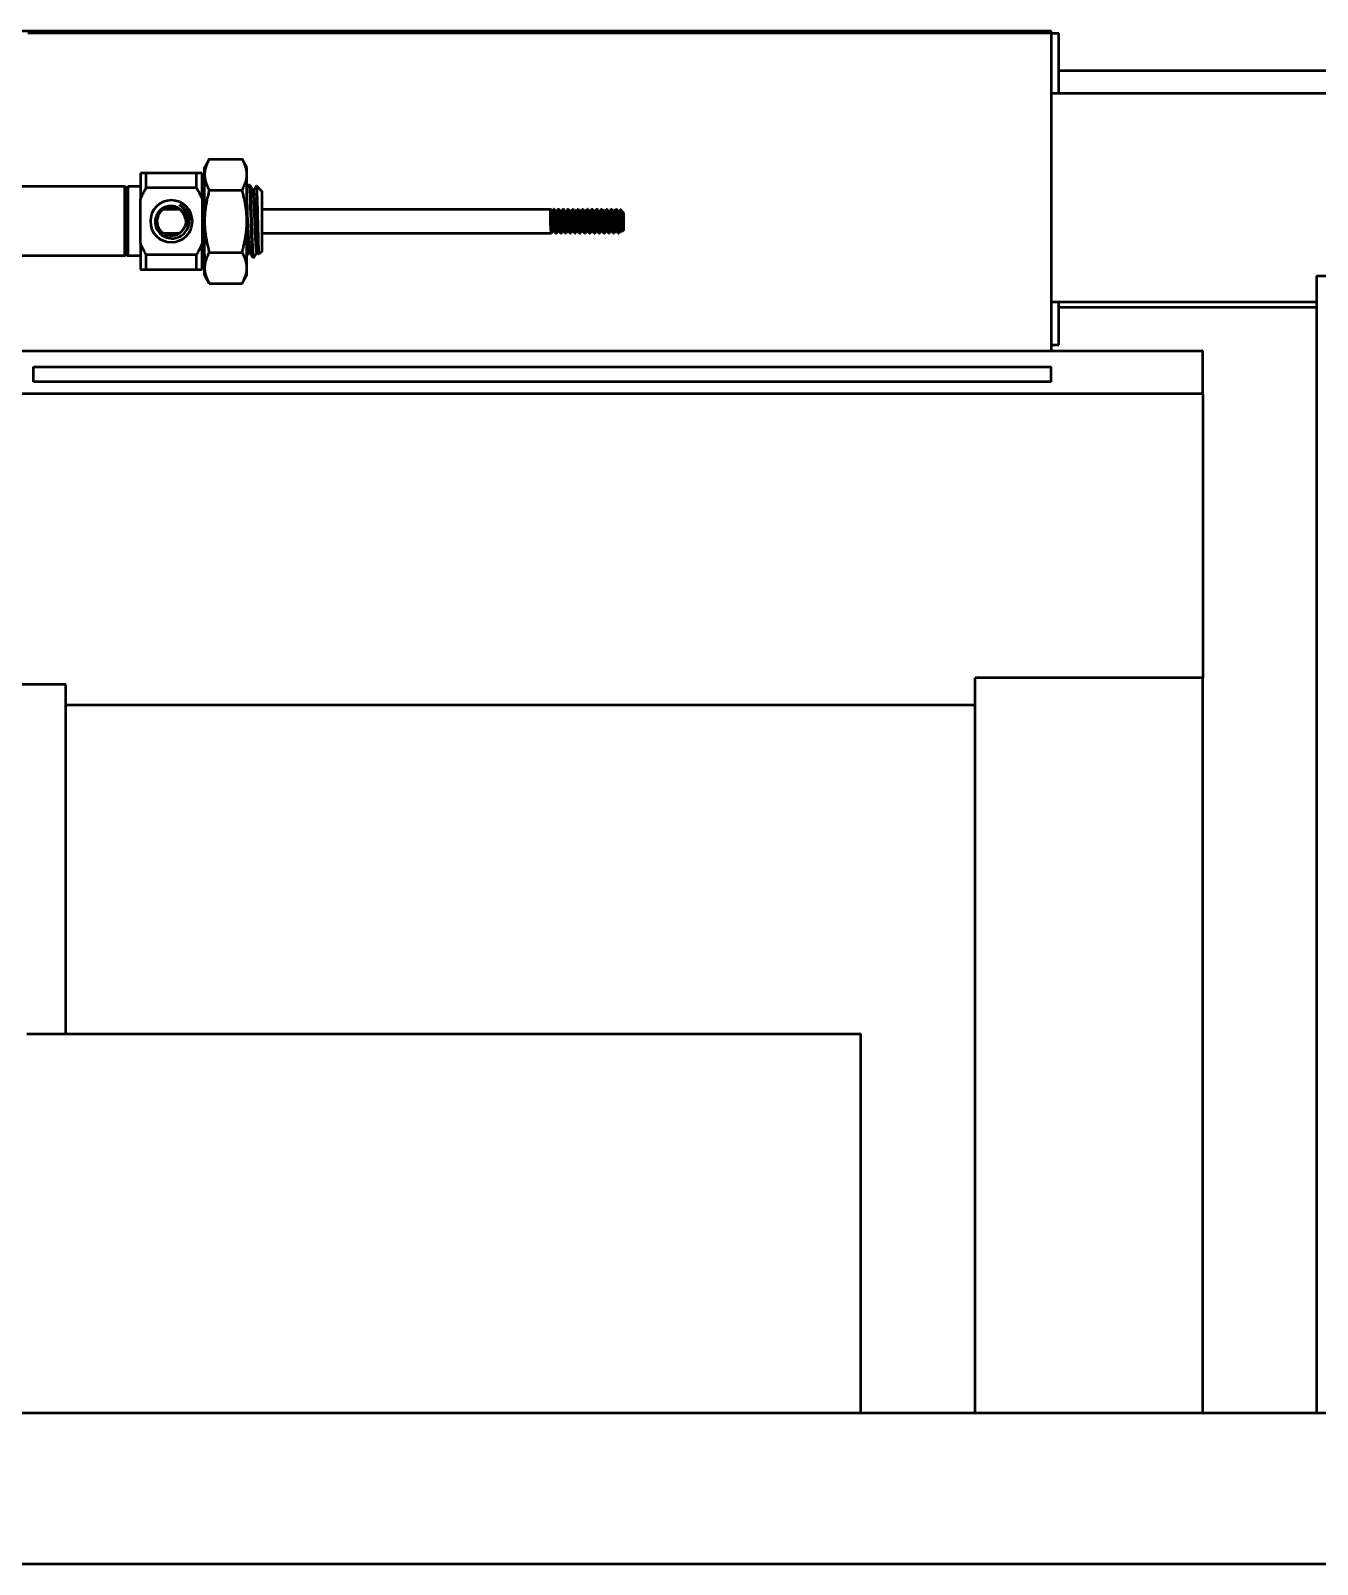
# Model space of a CAD drawing. Header units: millimetres. Extents: x 0 to 420, y 0 to 297.
# Drawn here: x 73.98 to 98.24, y 87.66 to 116.57 of the extents above; entities that cross this region are included whole.
import ezdxf

# ---------------------------------------------------------------- set-up
doc = ezdxf.new("R2010")
doc.units = ezdxf.units.MM
doc.header["$LTSCALE"] = 0.75
doc.layers.add('Visible', color=7, linetype='Continuous', lineweight=50)

msp = doc.modelspace()

# ---------------------------------------------------------------- linework, layer by layer
at = {"layer": 'Visible', "extrusion": (0, 1, 0)}
for p, q in [((73.704, 116.565), (93.218, 116.565)), ((93.218, 116.518), (73.932, 116.518)), ((93.218, 116.518), (93.218, 116.565)), ((93.218, 116.518), (93.218, 110.532)), ((93.218, 116.515), (93.361, 116.515)), ((93.361, 115.389), (93.361, 116.515)), ((101.789, 115.81), (93.361, 115.81)), ((93.218, 115.389), (101.789, 115.389)), ((77.261, 113.989), (77.351, 114.146)), ((77.261, 113.853), (77.261, 113.989)), ((77.351, 114.146), (77.968, 114.146)), ((78.059, 113.989), (77.968, 114.146)), ((78.059, 113.853), (78.059, 113.989)), ((75.749, 113.626), (67.532, 113.626)), ((75.749, 113.626), (75.749, 112.32)), ((75.782, 113.61), (75.749, 113.626)), ((75.782, 113.594), (75.815, 113.626)), ((75.782, 113.61), (75.782, 112.336)), ((75.815, 113.626), (75.815, 112.32)), ((76.054, 113.626), (75.815, 113.626)), ((76.054, 113.88), (76.054, 113.389)), ((76.163, 113.88), (76.054, 113.88)), ((76.163, 113.607), (76.163, 113.88)), ((77.106, 113.88), (76.163, 113.88)), ((76.163, 113.607), (77.106, 113.607)), ((77.106, 113.88), (77.106, 113.607)), ((77.215, 113.88), (77.106, 113.88)), ((77.215, 113.389), (77.215, 113.88)), ((77.261, 112.973), (77.261, 113.853)), ((78.059, 112.973), (78.059, 113.853)), ((78.113, 113.654), (78.094, 113.654)), ((78.316, 113.564), (78.239, 113.642)), ((76.054, 112.558), (76.054, 113.389)), ((77.215, 113.389), (77.215, 112.558)), ((77.351, 113.56), (77.968, 113.56)), ((78.189, 113.555), (78.171, 113.555)), ((78.32, 113.559), (78.323, 113.554)), ((78.325, 113.555), (78.322, 113.555)), ((78.325, 113.555), (78.325, 113.548)), ((78.34, 113.54), (78.325, 113.555)), ((78.34, 113.54), (78.34, 112.406)), ((76.486, 113.2), (76.783, 113.2)), ((78.34, 113.2), (83.783, 113.2)), ((83.783, 112.905), (83.783, 113.2)), ((83.816, 113.167), (83.783, 113.2)), ((83.835, 113.2), (83.846, 113.2)), ((83.892, 113.141), (83.881, 113.141)), ((83.926, 113.2), (83.937, 113.2)), ((83.982, 113.141), (83.972, 113.141)), ((84.017, 113.2), (84.028, 113.2)), ((84.073, 113.141), (84.063, 113.141)), ((84.107, 113.2), (84.119, 113.2)), ((84.164, 113.141), (84.154, 113.141)), ((84.198, 113.2), (84.209, 113.2)), ((84.255, 113.141), (84.244, 113.141)), ((84.289, 113.2), (84.3, 113.2)), ((84.345, 113.141), (84.335, 113.141)), ((84.379, 113.2), (84.391, 113.2)), ((84.436, 113.141), (84.426, 113.141)), ((84.47, 113.2), (84.481, 113.2)), ((84.527, 113.141), (84.516, 113.141)), ((84.561, 113.2), (84.572, 113.2)), ((84.617, 113.141), (84.607, 113.141)), ((84.652, 113.2), (84.663, 113.2)), ((84.708, 113.141), (84.698, 113.141)), ((84.742, 113.2), (84.754, 113.2)), ((84.799, 113.141), (84.789, 113.141)), ((84.833, 113.2), (84.844, 113.2)), ((84.89, 113.141), (84.879, 113.141)), ((84.924, 113.2), (84.935, 113.2)), ((84.98, 113.141), (84.97, 113.141)), ((85.014, 113.2), (85.026, 113.2)), ((85.071, 113.141), (85.061, 113.141)), ((85.147, 113.146), (85.101, 113.193)), ((85.153, 113.141), (85.151, 113.141)), ((85.152, 113.14), (85.152, 113.139)), ((85.153, 113.139), (85.153, 113.141)), ((85.162, 113.132), (85.153, 113.141)), ((85.162, 112.814), (85.162, 113.132)), ((76.486, 112.746), (76.783, 112.746)), ((77.261, 112.093), (77.261, 112.973)), ((78.059, 112.093), (78.059, 112.973)), ((78.34, 112.746), (83.783, 112.746)), ((83.783, 112.746), (83.783, 112.771)), ((83.787, 112.75), (83.783, 112.746)), ((83.788, 112.748), (83.786, 112.751)), ((83.79, 112.746), (83.801, 112.746)), ((83.842, 112.805), (83.826, 112.789)), ((83.842, 112.805), (83.842, 112.814)), ((83.845, 112.805), (83.842, 112.805)), ((83.88, 112.746), (83.892, 112.746)), ((83.936, 112.805), (83.926, 112.805)), ((83.971, 112.746), (83.982, 112.746)), ((84.027, 112.805), (84.017, 112.805)), ((84.062, 112.746), (84.073, 112.746)), ((84.118, 112.805), (84.107, 112.805)), ((84.153, 112.746), (84.164, 112.746)), ((84.208, 112.805), (84.198, 112.805)), ((84.243, 112.746), (84.255, 112.746)), ((84.299, 112.805), (84.289, 112.805)), ((84.334, 112.746), (84.345, 112.746)), ((84.39, 112.805), (84.379, 112.805)), ((84.425, 112.746), (84.436, 112.746)), ((84.48, 112.805), (84.47, 112.805)), ((84.515, 112.746), (84.527, 112.746)), ((84.571, 112.805), (84.561, 112.805)), ((84.606, 112.746), (84.617, 112.746)), ((84.662, 112.805), (84.652, 112.805)), ((84.697, 112.746), (84.708, 112.746)), ((84.753, 112.805), (84.742, 112.805)), ((84.788, 112.746), (84.799, 112.746)), ((84.843, 112.805), (84.833, 112.805)), ((84.878, 112.746), (84.89, 112.746)), ((84.934, 112.805), (84.924, 112.805)), ((84.969, 112.746), (84.98, 112.746)), ((85.025, 112.805), (85.014, 112.805)), ((85.06, 112.746), (85.071, 112.746)), ((85.115, 112.805), (85.105, 112.805)), ((85.162, 112.814), (85.13, 112.782)), ((76.054, 112.558), (76.054, 112.066)), ((77.215, 112.066), (77.215, 112.558)), ((75.749, 112.32), (67.532, 112.32)), ((75.782, 112.336), (75.749, 112.32)), ((75.782, 112.353), (75.815, 112.32)), ((76.054, 112.32), (75.815, 112.32)), ((77.106, 112.339), (76.163, 112.339)), ((76.163, 112.066), (76.163, 112.339)), ((77.106, 112.339), (77.106, 112.066)), ((77.351, 112.387), (77.968, 112.387)), ((78.112, 112.391), (78.094, 112.391)), ((78.189, 112.293), (78.17, 112.293)), ((78.264, 112.391), (78.246, 112.391)), ((78.34, 112.406), (78.287, 112.353)), ((76.054, 112.066), (76.163, 112.066)), ((76.163, 112.066), (77.106, 112.066)), ((77.106, 112.066), (77.215, 112.066)), ((77.261, 111.957), (77.261, 112.093)), ((77.261, 111.957), (77.351, 111.8)), ((78.059, 111.957), (77.968, 111.8)), ((78.059, 111.957), (78.059, 112.093)), ((98.218, 111.946), (98.218, 90.518)), ((98.218, 111.946), (101.825, 111.946)), ((77.351, 111.8), (77.968, 111.8)), ((93.218, 111.455), (98.218, 111.455)), ((93.361, 110.644), (93.361, 111.455)), ((98.218, 111.348), (93.361, 111.348)), ((70.361, 110.532), (96.075, 110.532)), ((93.218, 110.644), (93.361, 110.644)), ((96.075, 109.718), (96.075, 110.532)), ((74.035, 110.232), (93.218, 110.232)), ((74.035, 109.946), (74.035, 110.232)), ((93.218, 109.946), (93.218, 110.232)), ((93.218, 109.946), (74.035, 109.946)), ((96.075, 109.718), (70.361, 109.718)), ((96.075, 109.718), (96.075, 104.368)), ((96.075, 104.368), (91.789, 104.368)), ((91.789, 90.518), (91.789, 104.368)), ((96.075, 90.518), (96.075, 104.368)), ((74.646, 104.241), (70.361, 104.241)), ((74.646, 97.661), (74.646, 104.241)), ((91.789, 103.856), (74.646, 103.856)), ((73.914, 97.661), (89.628, 97.661)), ((89.628, 90.518), (89.628, 97.661)), ((48.932, 90.518), (120.361, 90.518)), ((120.361, 87.661), (48.932, 87.661))]:
    msp.add_line(p, q, dxfattribs=at)
at = {"layer": 'Visible', "extrusion": (-2e-16, 0, -1)}
msp.add_circle((-76.635, 112.973), 0.396, dxfattribs=at)
at = {"layer": 'Visible'}
for centre, radius, start, end in [((46.17, 111.783), 31.099, 1.3972, 3.36), ((89.436, 113.479), 11.376, 180.6841, 185.4788), ((76.635, 112.973), 0.271, 9.3992, 324.3992), ((76.635, 112.973), 0.345, 18.1105, 63.1105), ((90.263, 113.364), 13.047, 180.5321, 184.6967), ((82.204, 112.933), 4.145, 180.2266, 187.5103)]:
    msp.add_arc(centre, radius, start, end, dxfattribs=at)
at = {"layer": 'Visible', "extrusion": (-2e-16, 0, -1)}
msp.add_arc((-76.635, 112.973), 0.271, 170.6008, 215.6008, dxfattribs=at)
at = {"layer": 'Visible'}
for points, weights in [([(77.351, 114.146), (77.261, 113.989), (77.261, 113.853)], [1.67282469248, 1.80221813275, 1.80221813275]), ([(78.059, 113.853), (78.059, 113.989), (77.968, 114.146)], [1.80221813275, 1.80221813275, 1.67282469248]), ([(76.054, 113.389), (76.097, 113.492), (76.163, 113.607)], [1.6845144357, 1.64723653055, 1.59345960133]), ([(77.106, 113.607), (77.172, 113.492), (77.215, 113.389)], [1.59345960133, 1.64723653055, 1.6845144357]), ([(77.261, 113.853), (77.261, 113.717), (77.351, 113.56)], [1.80221813275, 1.80221813275, 1.67282469248]), ([(77.968, 113.56), (78.059, 113.717), (78.059, 113.853)], [1.67282469248, 1.80221813275, 1.80221813275]), ([(77.351, 113.56), (77.261, 113.245), (77.261, 112.973)], [1.67282469248, 1.80221813275, 1.80221813275]), ([(78.059, 112.973), (78.059, 113.245), (77.968, 113.56)], [1.80221813275, 1.80221813275, 1.67282469248]), ([(78.325, 113.548), (78.324, 113.552), (78.323, 113.554)], [0.975309663022, 0.98042444866, 0.9874959459]), ([(85.153, 113.139), (85.153, 113.139), (85.152, 113.139)], [0.96402219012, 0.965699878761, 0.967468334432]), ([(77.261, 112.973), (77.261, 112.701), (77.351, 112.387)], [1.80221813275, 1.80221813275, 1.67282469248]), ([(77.968, 112.387), (78.059, 112.701), (78.059, 112.973)], [1.67282469248, 1.80221813275, 1.80221813275]), ([(83.844, 112.807), (83.843, 112.809), (83.842, 112.814)], [0.967468334432, 0.950858805809, 0.942255992511]), ([(76.163, 112.339), (76.097, 112.454), (76.054, 112.558)], [1.5934730558, 1.64725043909, 1.68452865899]), ([(77.215, 112.558), (77.172, 112.454), (77.106, 112.339)], [1.6845144357, 1.64723653055, 1.59345960133]), ([(77.351, 112.387), (77.261, 112.229), (77.261, 112.093)], [1.67282469248, 1.80221813275, 1.80221813275]), ([(78.059, 112.093), (78.059, 112.229), (77.968, 112.387)], [1.80221813275, 1.80221813275, 1.67282469248]), ([(77.261, 112.093), (77.261, 111.957), (77.351, 111.8)], [1.80221813275, 1.80221813275, 1.67282469248]), ([(77.968, 111.8), (78.059, 111.957), (78.059, 112.093)], [1.67282469248, 1.80221813275, 1.80221813275])]:
    msp.add_rational_spline(points, weights, degree=2, dxfattribs=at)
for points in [[(77.215, 113.639), (77.23, 113.613), (77.245, 113.587), (77.261, 113.561)], [(78.059, 113.593), (78.07, 113.613), (78.082, 113.633), (78.093, 113.652)], [(78.115, 113.652), (78.134, 113.62), (78.153, 113.587), (78.172, 113.554)], [(78.188, 113.555), (78.205, 113.584), (78.221, 113.613), (78.238, 113.641)], [(78.325, 113.548), (78.322, 113.555), (78.319, 113.561), (78.316, 113.564)], [(83.815, 113.167), (83.822, 113.178), (83.828, 113.188), (83.834, 113.199)], [(83.848, 113.199), (83.859, 113.179), (83.871, 113.159), (83.882, 113.139)], [(83.891, 113.141), (83.902, 113.16), (83.913, 113.18), (83.924, 113.199)], [(83.939, 113.199), (83.95, 113.179), (83.962, 113.159), (83.973, 113.139)], [(83.982, 113.141), (83.993, 113.16), (84.004, 113.18), (84.015, 113.199)], [(84.029, 113.199), (84.041, 113.179), (84.052, 113.159), (84.064, 113.139)], [(84.072, 113.141), (84.083, 113.16), (84.095, 113.18), (84.106, 113.199)], [(84.12, 113.199), (84.131, 113.179), (84.143, 113.159), (84.155, 113.139)], [(84.163, 113.141), (84.174, 113.16), (84.185, 113.18), (84.197, 113.199)], [(84.211, 113.199), (84.222, 113.179), (84.234, 113.159), (84.245, 113.139)], [(84.254, 113.141), (84.265, 113.16), (84.276, 113.18), (84.287, 113.199)], [(84.301, 113.199), (84.313, 113.179), (84.324, 113.159), (84.336, 113.139)], [(84.344, 113.141), (84.356, 113.16), (84.367, 113.18), (84.378, 113.199)], [(84.392, 113.199), (84.404, 113.179), (84.415, 113.159), (84.427, 113.139)], [(84.435, 113.141), (84.446, 113.16), (84.458, 113.18), (84.469, 113.199)], [(84.483, 113.199), (84.494, 113.179), (84.506, 113.159), (84.517, 113.139)], [(84.526, 113.141), (84.537, 113.16), (84.548, 113.18), (84.559, 113.199)], [(84.574, 113.199), (84.585, 113.179), (84.597, 113.159), (84.608, 113.139)], [(84.617, 113.141), (84.628, 113.16), (84.639, 113.18), (84.65, 113.199)], [(84.664, 113.199), (84.676, 113.179), (84.687, 113.159), (84.699, 113.139)], [(84.707, 113.141), (84.718, 113.16), (84.73, 113.18), (84.741, 113.199)], [(84.755, 113.199), (84.766, 113.179), (84.778, 113.159), (84.79, 113.139)], [(84.798, 113.141), (84.809, 113.16), (84.82, 113.18), (84.832, 113.199)], [(84.846, 113.199), (84.857, 113.179), (84.869, 113.159), (84.88, 113.139)], [(84.889, 113.141), (84.9, 113.16), (84.911, 113.18), (84.922, 113.199)], [(84.936, 113.199), (84.948, 113.179), (84.959, 113.159), (84.971, 113.139)], [(84.979, 113.141), (84.991, 113.16), (85.002, 113.18), (85.013, 113.199)], [(85.027, 113.199), (85.039, 113.179), (85.05, 113.159), (85.062, 113.139)], [(85.07, 113.141), (85.08, 113.158), (85.09, 113.175), (85.1, 113.192)], [(85.153, 113.139), (85.151, 113.142), (85.149, 113.145), (85.147, 113.146)], [(83.828, 112.791), (83.819, 112.777), (83.811, 112.762), (83.802, 112.748)], [(83.879, 112.748), (83.868, 112.768), (83.856, 112.787), (83.844, 112.807)], [(83.927, 112.805), (83.916, 112.786), (83.904, 112.767), (83.893, 112.748)], [(83.97, 112.748), (83.958, 112.768), (83.947, 112.787), (83.935, 112.807)], [(84.017, 112.805), (84.006, 112.786), (83.995, 112.767), (83.984, 112.748)], [(84.06, 112.748), (84.049, 112.768), (84.037, 112.787), (84.026, 112.807)], [(84.108, 112.805), (84.097, 112.786), (84.086, 112.767), (84.075, 112.748)], [(84.151, 112.748), (84.14, 112.768), (84.128, 112.787), (84.117, 112.807)], [(84.199, 112.805), (84.188, 112.786), (84.177, 112.767), (84.165, 112.748)], [(84.242, 112.748), (84.23, 112.768), (84.219, 112.787), (84.207, 112.807)], [(84.29, 112.805), (84.278, 112.786), (84.267, 112.767), (84.256, 112.748)], [(84.333, 112.748), (84.321, 112.768), (84.31, 112.787), (84.298, 112.807)], [(84.38, 112.805), (84.369, 112.786), (84.358, 112.767), (84.347, 112.748)], [(84.423, 112.748), (84.412, 112.768), (84.4, 112.787), (84.389, 112.807)], [(84.471, 112.805), (84.46, 112.786), (84.449, 112.767), (84.437, 112.748)], [(84.514, 112.748), (84.503, 112.768), (84.491, 112.787), (84.479, 112.807)], [(84.562, 112.805), (84.551, 112.786), (84.539, 112.767), (84.528, 112.748)], [(84.605, 112.748), (84.593, 112.768), (84.582, 112.787), (84.57, 112.807)], [(84.652, 112.805), (84.641, 112.786), (84.63, 112.767), (84.619, 112.748)], [(84.695, 112.748), (84.684, 112.768), (84.672, 112.787), (84.661, 112.807)], [(84.743, 112.805), (84.732, 112.786), (84.721, 112.767), (84.71, 112.748)], [(84.786, 112.748), (84.775, 112.768), (84.763, 112.787), (84.752, 112.807)], [(84.834, 112.805), (84.823, 112.786), (84.812, 112.767), (84.8, 112.748)], [(84.877, 112.748), (84.865, 112.768), (84.854, 112.787), (84.842, 112.807)], [(84.925, 112.805), (84.913, 112.786), (84.902, 112.767), (84.891, 112.748)], [(84.968, 112.748), (84.956, 112.768), (84.945, 112.787), (84.933, 112.807)], [(85.015, 112.805), (85.004, 112.786), (84.993, 112.767), (84.982, 112.748)], [(85.058, 112.748), (85.047, 112.768), (85.035, 112.787), (85.024, 112.807)], [(85.106, 112.805), (85.095, 112.786), (85.084, 112.767), (85.072, 112.748)], [(85.129, 112.783), (85.124, 112.791), (85.119, 112.799), (85.114, 112.807)], [(77.261, 112.296), (77.245, 112.322), (77.23, 112.348), (77.215, 112.374)], [(78.095, 112.391), (78.083, 112.37), (78.071, 112.349), (78.059, 112.328)], [(78.169, 112.294), (78.15, 112.327), (78.131, 112.36), (78.112, 112.392)], [(78.246, 112.391), (78.228, 112.359), (78.209, 112.326), (78.19, 112.294)], [(78.286, 112.353), (78.278, 112.366), (78.27, 112.379), (78.263, 112.392)]]:
    msp.add_open_spline(points, degree=3, dxfattribs=at)
for points, knots in [([(78.093, 113.652), (78.094, 113.654), (78.094, 113.654), (78.098, 113.65), (78.102, 113.628), (78.108, 113.553), (78.111, 113.501), (78.117, 113.371), (78.12, 113.293), (78.127, 113.126), (78.13, 113.039), (78.136, 112.862), (78.139, 112.772), (78.146, 112.611), (78.149, 112.539), (78.155, 112.417), (78.158, 112.368), (78.164, 112.308), (78.167, 112.293), (78.17, 112.293)], [17.419002, 17.419002, 17.419002, 17.419002, 17.465345, 17.465345, 17.655848, 17.655848, 17.839216, 17.839216, 18.029821, 18.029821, 18.213261, 18.213261, 18.403967, 18.403967, 18.587481, 18.587481, 18.778284, 18.778284, 18.94999, 18.94999, 18.94999, 18.94999]), ([(78.19, 112.294), (78.19, 112.294), (78.19, 112.293), (78.186, 112.291), (78.183, 112.306), (78.177, 112.37), (78.174, 112.419), (78.168, 112.542), (78.164, 112.614), (78.158, 112.776), (78.155, 112.865), (78.149, 113.043), (78.146, 113.13), (78.139, 113.297), (78.136, 113.375), (78.13, 113.504), (78.127, 113.555), (78.12, 113.63), (78.117, 113.65), (78.114, 113.653), (78.114, 113.654), (78.113, 113.654)], [0.722332, 0.722332, 0.722332, 0.722332, 0.741189, 0.741189, 0.924573, 0.924573, 1.115195, 1.115195, 1.298504, 1.298504, 1.489033, 1.489033, 1.672267, 1.672267, 1.862701, 1.862701, 2.04586, 2.04586, 2.236197, 2.236197, 2.250963, 2.250963, 2.250963, 2.250963]), ([(78.238, 113.641), (78.239, 113.643), (78.24, 113.641), (78.242, 113.623), (78.244, 113.594), (78.248, 113.506), (78.25, 113.449), (78.253, 113.348), (78.254, 113.312), (78.257, 113.2), (78.259, 113.119), (78.262, 112.995), (78.263, 112.952), (78.266, 112.829), (78.268, 112.752), (78.271, 112.646), (78.272, 112.612), (78.275, 112.516), (78.277, 112.463), (78.281, 112.387), (78.283, 112.363), (78.285, 112.353), (78.286, 112.352), (78.287, 112.353)], [0.34733, 0.34733, 0.34733, 0.34733, 0.432334, 0.432334, 0.616607, 0.616607, 0.797039, 0.797039, 0.88625, 0.88625, 1.060615, 1.060615, 1.150852, 1.150852, 1.31936, 1.31936, 1.405978, 1.405978, 1.580296, 1.580296, 1.750815, 1.750815, 1.802733, 1.802733, 1.802733, 1.802733]), ([(76.902, 113.017), (76.899, 113.039), (76.894, 113.061), (76.878, 113.102), (76.868, 113.122), (76.832, 113.173), (76.804, 113.198), (76.745, 113.236), (76.712, 113.249), (76.636, 113.263), (76.597, 113.261), (76.527, 113.247), (76.493, 113.232), (76.426, 113.188), (76.399, 113.158), (76.358, 113.097), (76.343, 113.061), (76.326, 112.98), (76.328, 112.939), (76.342, 112.865), (76.357, 112.828), (76.403, 112.756), (76.434, 112.727), (76.498, 112.683), (76.536, 112.667), (76.622, 112.647), (76.665, 112.648), (76.744, 112.662), (76.784, 112.678), (76.861, 112.726), (76.892, 112.758), (76.94, 112.826), (76.958, 112.866), (76.974, 112.937), (76.977, 112.967), (76.975, 113.024), (76.97, 113.053), (76.962, 113.08)], [0.000001, 0.000001, 0.000001, 0.000001, 0.046372, 0.046372, 0.093379, 0.093379, 0.177101, 0.177101, 0.265212, 0.265212, 0.3678, 0.3678, 0.477864, 0.477864, 0.606343, 0.606343, 0.745368, 0.745368, 0.908032, 0.908032, 1.08563, 1.08563, 1.293485, 1.293485, 1.521748, 1.521748, 1.789051, 1.789051, 2.091572, 2.091572, 2.437588, 2.437588, 2.824715, 2.824715, 3.084427, 3.084427, 3.339407, 3.339407, 3.339407, 3.339407]), ([(76.855, 112.815), (76.876, 112.836), (76.893, 112.86), (76.925, 112.925), (76.931, 112.958), (76.938, 113.017), (76.935, 113.058), (76.914, 113.133), (76.898, 113.168), (76.864, 113.214), (76.851, 113.23), (76.822, 113.257), (76.807, 113.27), (76.791, 113.281)], [-0.3170107, -0.3170107, -0.3170107, -0.3170107, -0.2902297, -0.2902297, -0.2513104, -0.2513104, -0.1642592, -0.1642592, -0.0840193, -0.0840193, -0.0416736, -0.0416736, -0.000001, -0.000001, -0.000001, -0.000001]), ([(83.842, 112.814), (83.841, 112.818), (83.84, 112.825), (83.838, 112.842), (83.837, 112.852), (83.836, 112.873), (83.835, 112.882), (83.834, 112.913), (83.832, 112.935), (83.83, 112.981), (83.829, 113.004), (83.826, 113.056), (83.825, 113.078), (83.823, 113.111), (83.822, 113.128), (83.819, 113.152), (83.818, 113.16), (83.817, 113.166), (83.816, 113.167), (83.816, 113.167)], [-0.34736437, -0.34736437, -0.34736437, -0.34736437, -0.34245962, -0.34245962, -0.3373565, -0.3373565, -0.33379372, -0.33379372, -0.3264519, -0.3264519, -0.31951642, -0.31951642, -0.30987091, -0.30987091, -0.2952464, -0.2952464, -0.28160558, -0.28160558, -0.27678517, -0.27678517, -0.27678517, -0.27678517]), ([(83.834, 113.199), (83.835, 113.2), (83.835, 113.2), (83.838, 113.196), (83.84, 113.187), (83.844, 113.16), (83.846, 113.14), (83.85, 113.095), (83.851, 113.069), (83.855, 113.013), (83.857, 112.984), (83.861, 112.924), (83.863, 112.895), (83.866, 112.843), (83.868, 112.82), (83.872, 112.782), (83.874, 112.767), (83.878, 112.75), (83.879, 112.746), (83.88, 112.746)], [0.5598322, 0.5598322, 0.5598322, 0.5598322, 0.5926749, 0.5926749, 0.653888, 0.653888, 0.7175159, 0.7175159, 0.778266, 0.778266, 0.8401933, 0.8401933, 0.9034092, 0.9034092, 0.9637895, 0.9637895, 1.0263851, 1.0263851, 1.0772638, 1.0772638, 1.0772638, 1.0772638]), ([(83.893, 112.748), (83.893, 112.747), (83.893, 112.747), (83.891, 112.745), (83.889, 112.749), (83.885, 112.767), (83.883, 112.782), (83.879, 112.82), (83.878, 112.843), (83.874, 112.895), (83.872, 112.925), (83.868, 112.984), (83.866, 113.014), (83.863, 113.069), (83.861, 113.095), (83.857, 113.141), (83.855, 113.16), (83.851, 113.187), (83.85, 113.196), (83.847, 113.2), (83.847, 113.2), (83.846, 113.2)], [13.2737179, 13.2737179, 13.2737179, 13.2737179, 13.2786388, 13.2786388, 13.341563, 13.341563, 13.404289, 13.404289, 13.4647972, 13.4647972, 13.5281486, 13.5281486, 13.5902046, 13.5902046, 13.6510893, 13.6510893, 13.714849, 13.714849, 13.7761893, 13.7761893, 13.792197, 13.792197, 13.792197, 13.792197]), ([(83.924, 113.199), (83.925, 113.2), (83.926, 113.2), (83.928, 113.198), (83.93, 113.191), (83.934, 113.167), (83.936, 113.149), (83.94, 113.105), (83.941, 113.08), (83.945, 113.025), (83.947, 112.996), (83.951, 112.937), (83.953, 112.907), (83.956, 112.853), (83.958, 112.83), (83.962, 112.789), (83.964, 112.773), (83.968, 112.752), (83.969, 112.746), (83.971, 112.746)], [1.5610371, 1.5610371, 1.5610371, 1.5610371, 1.5856533, 1.5856533, 1.6465402, 1.6465402, 1.70981, 1.70981, 1.7710937, 1.7710937, 1.8327013, 1.8327013, 1.8959428, 1.8959428, 1.9563525, 1.9563525, 2.0186443, 2.0186443, 2.0785192, 2.0785192, 2.0785192, 2.0785192]), ([(83.984, 112.748), (83.984, 112.747), (83.983, 112.747), (83.981, 112.746), (83.979, 112.751), (83.975, 112.773), (83.973, 112.789), (83.969, 112.83), (83.968, 112.854), (83.964, 112.907), (83.962, 112.937), (83.958, 112.996), (83.956, 113.025), (83.953, 113.08), (83.951, 113.105), (83.947, 113.149), (83.945, 113.167), (83.941, 113.191), (83.94, 113.198), (83.938, 113.2), (83.937, 113.2), (83.937, 113.2)], [12.2702751, 12.2702751, 12.2702751, 12.2702751, 12.2837853, 12.2837853, 12.3471482, 12.3471482, 12.4095718, 12.4095718, 12.4701141, 12.4701141, 12.5334929, 12.5334929, 12.5952307, 12.5952307, 12.6566542, 12.6566542, 12.7200574, 12.7200574, 12.7810727, 12.7810727, 12.788862, 12.788862, 12.788862, 12.788862]), ([(84.015, 113.199), (84.016, 113.2), (84.016, 113.2), (84.018, 113.2), (84.02, 113.195), (84.024, 113.173), (84.026, 113.157), (84.03, 113.115), (84.031, 113.091), (84.035, 113.037), (84.037, 113.008), (84.041, 112.949), (84.043, 112.919), (84.046, 112.864), (84.048, 112.839), (84.052, 112.797), (84.054, 112.779), (84.058, 112.754), (84.06, 112.748), (84.062, 112.746), (84.062, 112.746), (84.062, 112.746)], [2.5630065, 2.5630065, 2.5630065, 2.5630065, 2.5789946, 2.5789946, 2.6395569, 2.6395569, 2.7024239, 2.7024239, 2.7644823, 2.7644823, 2.8257367, 2.8257367, 2.8894122, 2.8894122, 2.9500459, 2.9500459, 3.0120138, 3.0120138, 3.0751911, 3.0751911, 3.0802866, 3.0802866, 3.0802866, 3.0802866]), ([(84.075, 112.748), (84.074, 112.747), (84.073, 112.746), (84.071, 112.748), (84.069, 112.755), (84.065, 112.779), (84.063, 112.797), (84.059, 112.839), (84.058, 112.864), (84.054, 112.919), (84.052, 112.949), (84.048, 113.009), (84.046, 113.037), (84.043, 113.091), (84.041, 113.116), (84.037, 113.157), (84.035, 113.173), (84.031, 113.195), (84.03, 113.2), (84.028, 113.2)], [11.2663113, 11.2663113, 11.2663113, 11.2663113, 11.2882965, 11.2882965, 11.3516136, 11.3516136, 11.4137142, 11.4137142, 11.474486, 11.474486, 11.5382976, 11.5382976, 11.5996831, 11.5996831, 11.661889, 11.661889, 11.7248901, 11.7248901, 11.7847221, 11.7847221, 11.7847221, 11.7847221]), ([(84.106, 113.199), (84.106, 113.199), (84.106, 113.199), (84.108, 113.201), (84.11, 113.198), (84.114, 113.179), (84.116, 113.164), (84.12, 113.125), (84.121, 113.101), (84.125, 113.049), (84.127, 113.02), (84.131, 112.961), (84.133, 112.931), (84.136, 112.875), (84.138, 112.849), (84.142, 112.805), (84.144, 112.786), (84.148, 112.758), (84.15, 112.75), (84.152, 112.747), (84.152, 112.746), (84.153, 112.746)], [3.5637382, 3.5637382, 3.5637382, 3.5637382, 3.5709227, 3.5709227, 3.6312181, 3.6312181, 3.6936547, 3.6936547, 3.7566926, 3.7566926, 3.8175816, 3.8175816, 3.8808573, 3.8808573, 3.9419419, 3.9419419, 4.0035487, 4.0035487, 4.0667161, 4.0667161, 4.0805488, 4.0805488, 4.0805488, 4.0805488]), ([(84.165, 112.748), (84.164, 112.746), (84.164, 112.746), (84.161, 112.75), (84.159, 112.759), (84.155, 112.786), (84.153, 112.805), (84.149, 112.849), (84.148, 112.875), (84.144, 112.931), (84.142, 112.962), (84.138, 113.021), (84.136, 113.049), (84.133, 113.102), (84.131, 113.125), (84.127, 113.165), (84.125, 113.179), (84.121, 113.196), (84.12, 113.2), (84.119, 113.2)], [10.2638085, 10.2638085, 10.2638085, 10.2638085, 10.2945585, 10.2945585, 10.3578675, 10.3578675, 10.4196085, 10.4196085, 10.4808368, 10.4808368, 10.5442499, 10.5442499, 10.6052714, 10.6052714, 10.6684638, 10.6684638, 10.7310354, 10.7310354, 10.7818242, 10.7818242, 10.7818242, 10.7818242]), ([(84.197, 113.199), (84.198, 113.202), (84.2, 113.199), (84.204, 113.184), (84.206, 113.171), (84.21, 113.134), (84.211, 113.111), (84.215, 113.06), (84.217, 113.033), (84.221, 112.974), (84.223, 112.944), (84.226, 112.887), (84.228, 112.86), (84.232, 112.813), (84.234, 112.794), (84.238, 112.763), (84.24, 112.753), (84.242, 112.747), (84.243, 112.746), (84.243, 112.746)], [4.5642143, 4.5642143, 4.5642143, 4.5642143, 4.6234893, 4.6234893, 4.685677, 4.685677, 4.7488784, 4.7488784, 4.8095567, 4.8095567, 4.8725974, 4.8725974, 4.9345605, 4.9345605, 4.9959748, 4.9959748, 5.0598214, 5.0598214, 5.0819773, 5.0819773, 5.0819773, 5.0819773]), ([(84.256, 112.748), (84.255, 112.746), (84.254, 112.746), (84.251, 112.753), (84.249, 112.763), (84.245, 112.794), (84.243, 112.813), (84.239, 112.86), (84.238, 112.887), (84.234, 112.944), (84.232, 112.975), (84.228, 113.033), (84.226, 113.06), (84.223, 113.112), (84.221, 113.134), (84.217, 113.171), (84.215, 113.184), (84.212, 113.197), (84.211, 113.2), (84.209, 113.2)], [9.2600722, 9.2600722, 9.2600722, 9.2600722, 9.2992105, 9.2992105, 9.3631981, 9.3631981, 9.4247482, 9.4247482, 9.4868615, 9.4868615, 9.5500412, 9.5500412, 9.6108535, 9.6108535, 9.6741973, 9.6741973, 9.7365219, 9.7365219, 9.7790708, 9.7790708, 9.7790708, 9.7790708]), ([(84.287, 113.199), (84.289, 113.201), (84.29, 113.2), (84.293, 113.189), (84.295, 113.177), (84.299, 113.143), (84.301, 113.121), (84.305, 113.072), (84.307, 113.045), (84.31, 112.987), (84.312, 112.957), (84.316, 112.899), (84.318, 112.871), (84.322, 112.822), (84.323, 112.801), (84.327, 112.768), (84.329, 112.757), (84.332, 112.748), (84.333, 112.746), (84.334, 112.746)], [5.5661279, 5.5661279, 5.5661279, 5.5661279, 5.6170744, 5.6170744, 5.6789797, 5.6789797, 5.742197, 5.742197, 5.8025713, 5.8025713, 5.8651461, 5.8651461, 5.927999, 5.927999, 5.9890096, 5.9890096, 6.0524155, 6.0524155, 6.0835024, 6.0835024, 6.0835024, 6.0835024]), ([(84.347, 112.748), (84.345, 112.745), (84.344, 112.746), (84.341, 112.757), (84.339, 112.768), (84.335, 112.801), (84.333, 112.822), (84.329, 112.871), (84.328, 112.899), (84.324, 112.957), (84.322, 112.987), (84.318, 113.045), (84.316, 113.072), (84.313, 113.121), (84.311, 113.143), (84.307, 113.177), (84.305, 113.189), (84.302, 113.198), (84.301, 113.2), (84.3, 113.2)], [8.2562812, 8.2562812, 8.2562812, 8.2562812, 8.3043466, 8.3043466, 8.3678946, 8.3678946, 8.4290421, 8.4290421, 8.4920522, 8.4920522, 8.5547667, 8.5547667, 8.6152784, 8.6152784, 8.6786408, 8.6786408, 8.7406841, 8.7406841, 8.7748456, 8.7748456, 8.7748456, 8.7748456]), ([(84.378, 113.199), (84.379, 113.201), (84.38, 113.2), (84.383, 113.192), (84.385, 113.182), (84.389, 113.151), (84.391, 113.13), (84.395, 113.083), (84.397, 113.056), (84.4, 113), (84.402, 112.97), (84.406, 112.911), (84.408, 112.882), (84.412, 112.832), (84.413, 112.81), (84.417, 112.774), (84.419, 112.761), (84.422, 112.749), (84.424, 112.746), (84.425, 112.746)], [6.5673632, 6.5673632, 6.5673632, 6.5673632, 6.6100354, 6.6100354, 6.6716337, 6.6716337, 6.7348872, 6.7348872, 6.7953166, 6.7953166, 6.8576001, 6.8576001, 6.9208366, 6.9208366, 6.9816011, 6.9816011, 7.0447343, 7.0447343, 7.0851477, 7.0851477, 7.0851477, 7.0851477]), ([(84.437, 112.748), (84.436, 112.745), (84.434, 112.747), (84.431, 112.761), (84.429, 112.774), (84.425, 112.81), (84.423, 112.832), (84.419, 112.882), (84.418, 112.911), (84.414, 112.97), (84.412, 113), (84.408, 113.056), (84.406, 113.083), (84.403, 113.13), (84.401, 113.151), (84.397, 113.182), (84.395, 113.192), (84.392, 113.199), (84.391, 113.2), (84.391, 113.2)], [7.2523058, 7.2523058, 7.2523058, 7.2523058, 7.309728, 7.309728, 7.3730047, 7.3730047, 7.4339074, 7.4339074, 7.4972906, 7.4972906, 7.5597153, 7.5597153, 7.6202866, 7.6202866, 7.6836871, 7.6836871, 7.7454249, 7.7454249, 7.7712884, 7.7712884, 7.7712884, 7.7712884]), ([(84.469, 113.199), (84.47, 113.2), (84.471, 113.2), (84.473, 113.195), (84.475, 113.186), (84.479, 113.158), (84.481, 113.139), (84.485, 113.093), (84.487, 113.067), (84.49, 113.01), (84.492, 112.98), (84.496, 112.921), (84.498, 112.893), (84.502, 112.841), (84.503, 112.817), (84.507, 112.779), (84.509, 112.765), (84.513, 112.75), (84.514, 112.746), (84.515, 112.746)], [7.569551, 7.569551, 7.569551, 7.569551, 7.6035904, 7.6035904, 7.6668341, 7.6668341, 7.7283803, 7.7283803, 7.7897896, 7.7897896, 7.85299, 7.85299, 7.913813, 7.913813, 7.9773931, 7.9773931, 8.0397339, 8.0397339, 8.0869155, 8.0869155, 8.0869155, 8.0869155]), ([(84.528, 112.748), (84.528, 112.748), (84.528, 112.747), (84.526, 112.745), (84.524, 112.748), (84.521, 112.765), (84.519, 112.779), (84.515, 112.817), (84.513, 112.841), (84.509, 112.894), (84.508, 112.922), (84.504, 112.98), (84.502, 113.01), (84.498, 113.067), (84.496, 113.093), (84.493, 113.139), (84.491, 113.158), (84.487, 113.186), (84.485, 113.195), (84.482, 113.2), (84.482, 113.2), (84.481, 113.2)], [6.2482386, 6.2482386, 6.2482386, 6.2482386, 6.2519819, 6.2519819, 6.312464, 6.312464, 6.3749603, 6.3749603, 6.4386665, 6.4386665, 6.4996398, 6.4996398, 6.5629966, 6.5629966, 6.6245376, 6.6245376, 6.6862355, 6.6862355, 6.7496284, 6.7496284, 6.7667701, 6.7667701, 6.7667701, 6.7667701]), ([(84.559, 113.199), (84.56, 113.2), (84.561, 113.2), (84.563, 113.198), (84.565, 113.19), (84.569, 113.164), (84.571, 113.146), (84.575, 113.103), (84.576, 113.078), (84.58, 113.022), (84.582, 112.992), (84.586, 112.933), (84.588, 112.904), (84.592, 112.851), (84.593, 112.827), (84.597, 112.786), (84.599, 112.771), (84.603, 112.751), (84.605, 112.746), (84.606, 112.746)], [8.5705277, 8.5705277, 8.5705277, 8.5705277, 8.5960823, 8.5960823, 8.6592684, 8.6592684, 8.7210944, 8.7210944, 8.7819004, 8.7819004, 8.8454184, 8.8454184, 8.90653, 8.90653, 8.9689826, 8.9689826, 9.031682, 9.031682, 9.0877237, 9.0877237, 9.0877237, 9.0877237]), ([(84.619, 112.748), (84.619, 112.747), (84.618, 112.747), (84.616, 112.746), (84.614, 112.75), (84.611, 112.771), (84.609, 112.786), (84.605, 112.827), (84.603, 112.851), (84.599, 112.905), (84.597, 112.933), (84.594, 112.992), (84.592, 113.023), (84.588, 113.078), (84.586, 113.103), (84.583, 113.147), (84.581, 113.165), (84.577, 113.19), (84.575, 113.198), (84.573, 113.2), (84.572, 113.2), (84.572, 113.2)], [5.2450036, 5.2450036, 5.2450036, 5.2450036, 5.2575559, 5.2575559, 5.318138, 5.318138, 5.3809976, 5.3809976, 5.4435801, 5.4435801, 5.5048466, 5.5048466, 5.5685262, 5.5685262, 5.6294694, 5.6294694, 5.691452, 5.691452, 5.7547905, 5.7547905, 5.7634334, 5.7634334, 5.7634334, 5.7634334]), ([(84.65, 113.199), (84.651, 113.2), (84.651, 113.2), (84.653, 113.2), (84.655, 113.194), (84.659, 113.171), (84.661, 113.154), (84.665, 113.113), (84.666, 113.089), (84.67, 113.035), (84.672, 113.005), (84.676, 112.946), (84.678, 112.917), (84.682, 112.862), (84.683, 112.837), (84.687, 112.795), (84.689, 112.777), (84.693, 112.754), (84.695, 112.747), (84.697, 112.746), (84.697, 112.746), (84.697, 112.746)], [9.5718625, 9.5718625, 9.5718625, 9.5718625, 9.5886946, 9.5886946, 9.6519911, 9.6519911, 9.7142823, 9.7142823, 9.7748816, 9.7748816, 9.8382515, 9.8382515, 9.8998519, 9.8998519, 9.9615272, 9.9615272, 10.0247759, 10.0247759, 10.0856485, 10.0856485, 10.090267, 10.090267, 10.090267, 10.090267]), ([(84.71, 112.748), (84.709, 112.747), (84.708, 112.746), (84.706, 112.747), (84.704, 112.754), (84.7, 112.777), (84.698, 112.795), (84.695, 112.838), (84.693, 112.862), (84.689, 112.917), (84.687, 112.946), (84.683, 113.005), (84.681, 113.035), (84.678, 113.089), (84.676, 113.113), (84.672, 113.154), (84.67, 113.171), (84.667, 113.194), (84.665, 113.2), (84.663, 113.2)], [4.2416342, 4.2416342, 4.2416342, 4.2416342, 4.2631831, 4.2631831, 4.3240136, 4.3240136, 4.3872188, 4.3872188, 4.4488293, 4.4488293, 4.5103866, 4.5103866, 4.5737052, 4.5737052, 4.634251, 4.634251, 4.6964983, 4.6964983, 4.7596938, 4.7596938, 4.7596938, 4.7596938]), ([(84.741, 113.199), (84.741, 113.199), (84.741, 113.199), (84.743, 113.201), (84.745, 113.197), (84.749, 113.177), (84.751, 113.162), (84.755, 113.123), (84.756, 113.1), (84.76, 113.047), (84.762, 113.018), (84.766, 112.958), (84.768, 112.929), (84.772, 112.873), (84.773, 112.848), (84.777, 112.803), (84.779, 112.784), (84.783, 112.758), (84.785, 112.75), (84.787, 112.747), (84.787, 112.746), (84.788, 112.746)], [10.5747784, 10.5747784, 10.5747784, 10.5747784, 10.5824623, 10.5824623, 10.6457128, 10.6457128, 10.7082567, 10.7082567, 10.7686755, 10.7686755, 10.8319591, 10.8319591, 10.8938277, 10.8938277, 10.9547968, 10.9547968, 11.0183542, 11.0183542, 11.0795067, 11.0795067, 11.0926558, 11.0926558, 11.0926558, 11.0926558]), ([(84.8, 112.748), (84.8, 112.746), (84.799, 112.746), (84.796, 112.749), (84.794, 112.757), (84.79, 112.784), (84.788, 112.803), (84.785, 112.847), (84.783, 112.873), (84.779, 112.928), (84.777, 112.958), (84.773, 113.017), (84.771, 113.046), (84.768, 113.099), (84.766, 113.122), (84.762, 113.161), (84.76, 113.177), (84.757, 113.196), (84.755, 113.2), (84.754, 113.2)], [3.2400787, 3.2400787, 3.2400787, 3.2400787, 3.2695293, 3.2695293, 3.3306096, 3.3306096, 3.3940909, 3.3940909, 3.4550341, 3.4550341, 3.5168302, 3.5168302, 3.5800593, 3.5800593, 3.6404248, 3.6404248, 3.7028965, 3.7028965, 3.7575512, 3.7575512, 3.7575512, 3.7575512]), ([(84.832, 113.199), (84.833, 113.202), (84.835, 113.199), (84.839, 113.183), (84.841, 113.169), (84.845, 113.132), (84.847, 113.11), (84.85, 113.059), (84.852, 113.03), (84.856, 112.971), (84.858, 112.941), (84.862, 112.885), (84.863, 112.859), (84.867, 112.812), (84.869, 112.791), (84.873, 112.762), (84.875, 112.752), (84.877, 112.747), (84.878, 112.746), (84.878, 112.746)], [11.5772658, 11.5772658, 11.5772658, 11.5772658, 11.6389404, 11.6389404, 11.7019042, 11.7019042, 11.7625614, 11.7625614, 11.825929, 11.825929, 11.8882376, 11.8882376, 11.9489346, 11.9489346, 12.0129721, 12.0129721, 12.0745651, 12.0745651, 12.0959919, 12.0959919, 12.0959919, 12.0959919]), ([(84.891, 112.748), (84.89, 112.746), (84.889, 112.746), (84.886, 112.752), (84.884, 112.762), (84.88, 112.791), (84.878, 112.811), (84.875, 112.858), (84.873, 112.884), (84.869, 112.94), (84.867, 112.97), (84.863, 113.029), (84.861, 113.058), (84.858, 113.109), (84.856, 113.132), (84.852, 113.169), (84.85, 113.183), (84.847, 113.197), (84.846, 113.2), (84.844, 113.2)], [2.2376969, 2.2376969, 2.2376969, 2.2376969, 2.2754752, 2.2754752, 2.3369865, 2.3369865, 2.4009377, 2.4009377, 2.4615855, 2.4615855, 2.5238116, 2.5238116, 2.587115, 2.587115, 2.6476956, 2.6476956, 2.7105777, 2.7105777, 2.755951, 2.755951, 2.755951, 2.755951]), ([(84.922, 113.199), (84.924, 113.201), (84.925, 113.2), (84.929, 113.188), (84.931, 113.175), (84.935, 113.141), (84.936, 113.12), (84.94, 113.07), (84.942, 113.042), (84.946, 112.983), (84.948, 112.953), (84.952, 112.896), (84.953, 112.869), (84.957, 112.821), (84.959, 112.799), (84.963, 112.767), (84.965, 112.756), (84.967, 112.748), (84.968, 112.746), (84.969, 112.746)], [12.5809932, 12.5809932, 12.5809932, 12.5809932, 12.6332869, 12.6332869, 12.696645, 12.696645, 12.7576177, 12.7576177, 12.8211553, 12.8211553, 12.8836589, 12.8836589, 12.9441073, 12.9441073, 13.0074226, 13.0074226, 13.0692472, 13.0692472, 13.0992182, 13.0992182, 13.0992182, 13.0992182]), ([(84.982, 112.748), (84.98, 112.745), (84.979, 112.746), (84.976, 112.756), (84.974, 112.767), (84.97, 112.799), (84.968, 112.82), (84.965, 112.868), (84.963, 112.895), (84.959, 112.952), (84.957, 112.982), (84.953, 113.041), (84.951, 113.07), (84.948, 113.119), (84.946, 113.141), (84.942, 113.175), (84.94, 113.188), (84.937, 113.198), (84.936, 113.2), (84.935, 113.2)], [1.2356442, 1.2356442, 1.2356442, 1.2356442, 1.2819082, 1.2819082, 1.3436414, 1.3436414, 1.4068818, 1.4068818, 1.4672605, 1.4672605, 1.5296726, 1.5296726, 1.5931994, 1.5931994, 1.6540865, 1.6540865, 1.7173547, 1.7173547, 1.7532646, 1.7532646, 1.7532646, 1.7532646]), ([(85.013, 113.199), (85.014, 113.201), (85.015, 113.2), (85.019, 113.192), (85.021, 113.181), (85.025, 113.149), (85.026, 113.129), (85.03, 113.081), (85.032, 113.054), (85.036, 112.996), (85.038, 112.966), (85.041, 112.908), (85.043, 112.881), (85.047, 112.83), (85.049, 112.808), (85.053, 112.773), (85.054, 112.76), (85.058, 112.749), (85.059, 112.746), (85.06, 112.746)], [13.583814, 13.583814, 13.583814, 13.583814, 13.6272571, 13.6272571, 13.6909607, 13.6909607, 13.7522481, 13.7522481, 13.8146994, 13.8146994, 13.8775864, 13.8775864, 13.9381829, 13.9381829, 14.0015447, 14.0015447, 14.0637713, 14.0637713, 14.1023238, 14.1023238, 14.1023238, 14.1023238]), ([(85.072, 112.748), (85.071, 112.745), (85.069, 112.747), (85.066, 112.76), (85.064, 112.772), (85.06, 112.807), (85.058, 112.83), (85.055, 112.88), (85.053, 112.907), (85.049, 112.965), (85.047, 112.995), (85.043, 113.053), (85.041, 113.08), (85.038, 113.128), (85.036, 113.149), (85.032, 113.181), (85.03, 113.192), (85.027, 113.199), (85.026, 113.2), (85.026, 113.2)], [0.2338207, 0.2338207, 0.2338207, 0.2338207, 0.2886422, 0.2886422, 0.3507671, 0.3507671, 0.4140448, 0.4140448, 0.4745489, 0.4745489, 0.5373346, 0.5373346, 0.5997587, 0.5997587, 0.6609501, 0.6609501, 0.7245527, 0.7245527, 0.7516436, 0.7516436, 0.7516436, 0.7516436]), ([(85.1, 113.192), (85.101, 113.194), (85.101, 113.193), (85.103, 113.188), (85.103, 113.184), (85.105, 113.169), (85.106, 113.154), (85.108, 113.126), (85.109, 113.116), (85.11, 113.09), (85.111, 113.065), (85.114, 113.005), (85.115, 112.979), (85.117, 112.927), (85.119, 112.901), (85.12, 112.866), (85.121, 112.856), (85.123, 112.829), (85.124, 112.814), (85.126, 112.791), (85.128, 112.784), (85.129, 112.782), (85.129, 112.782), (85.13, 112.782)], [0.1037787, 0.1037787, 0.1037787, 0.1037787, 0.1352316, 0.1352316, 0.1588968, 0.1588968, 0.2068636, 0.2068636, 0.2302698, 0.2302698, 0.2625183, 0.2625183, 0.2858578, 0.2858578, 0.310461, 0.310461, 0.3223569, 0.3223569, 0.344485, 0.344485, 0.368254, 0.368254, 0.3745437, 0.3745437, 0.3745437, 0.3745437]), ([(83.826, 112.789), (83.825, 112.788), (83.824, 112.788), (83.821, 112.786), (83.819, 112.786), (83.813, 112.789), (83.808, 112.796), (83.8, 112.818), (83.797, 112.831), (83.789, 112.867), (83.786, 112.889), (83.783, 112.905)], [0.0605964, 0.0605964, 0.0605964, 0.0605964, 0.0729642, 0.0729642, 0.1054372, 0.1054372, 0.1757166, 0.1757166, 0.2355083, 0.2355083, 0.3143532, 0.3143532, 0.3143532, 0.3143532]), ([(83.802, 112.748), (83.801, 112.745), (83.799, 112.747), (83.795, 112.762), (83.793, 112.775), (83.79, 112.808), (83.788, 112.825), (83.786, 112.863), (83.784, 112.883), (83.783, 112.905)], [14.2775936, 14.2775936, 14.2775936, 14.2775936, 14.3363008, 14.3363008, 14.3995022, 14.3995022, 14.4487429, 14.4487429, 14.4967294, 14.4967294, 14.4967294, 14.4967294]), ([(83.786, 112.751), (83.786, 112.751), (83.786, 112.752), (83.785, 112.755), (83.784, 112.762), (83.783, 112.771)], [-0.05705721, -0.05705721, -0.05705721, -0.05705721, -0.04903379, -0.04903379, -0.000001, -0.000001, -0.000001, -0.000001]), ([(83.783, 112.771), (83.784, 112.761), (83.786, 112.753), (83.788, 112.748), (83.789, 112.746), (83.79, 112.746)], [0.000001, 0.000001, 0.000001, 0.000001, 0.0487714, 0.0487714, 0.07548473, 0.07548473, 0.07548473, 0.07548473])]:
    msp.add_open_spline(points, degree=3, knots=knots, dxfattribs=at)
for points, weights, knots in [([(78.246, 112.391), (78.236, 112.391), (78.227, 112.562), (78.217, 112.732), (78.208, 112.973), (78.198, 113.214), (78.189, 113.385), (78.18, 113.539), (78.172, 113.554)], [1, 0.923879532511, 1, 0.923879532511, 1, 0.923879532511, 1, 0.930752041573, 0.9874959459], [0.10373163, 0.10373163, 0.10373163, 0.11669809, 0.11669809, 0.12966454, 0.12966454, 0.142631, 0.142631, 0.15442678, 0.15442678, 0.15442678]), ([(78.263, 112.392), (78.254, 112.408), (78.246, 112.562), (78.236, 112.732), (78.227, 112.973), (78.217, 113.214), (78.208, 113.385), (78.198, 113.555), (78.189, 113.555)], [0.9874959459, 0.930752041573, 1, 0.923879532511, 1, 0.923879532511, 1, 0.923879532511, 1], [0.1049023, 0.1049023, 0.1049023, 0.11669808, 0.11669808, 0.12966454, 0.12966454, 0.14263099, 0.14263099, 0.15559744, 0.15559744, 0.15559744]), ([(83.926, 112.805), (83.918, 112.805), (83.911, 112.889), (83.903, 112.973), (83.896, 113.057), (83.889, 113.128), (83.882, 113.139)], [1, 0.866025403784, 1, 0.866025403784, 1, 0.884970119443, 0.967468334432], [0.86415796, 0.86415796, 0.86415796, 0.87444556, 0.87444556, 0.88473315, 0.88473315, 0.89356603, 0.89356603, 0.89356603]), ([(83.935, 112.807), (83.928, 112.819), (83.922, 112.889), (83.914, 112.973), (83.907, 113.057), (83.899, 113.141), (83.892, 113.141)], [0.967468334432, 0.884970119443, 1, 0.866025403784, 1, 0.866025403784, 1], [0.86561245, 0.86561245, 0.86561245, 0.87444532, 0.87444532, 0.88473291, 0.88473291, 0.89502051, 0.89502051, 0.89502051]), ([(84.017, 112.805), (84.009, 112.805), (84.001, 112.889), (83.994, 112.973), (83.986, 113.057), (83.98, 113.128), (83.973, 113.139)], [1, 0.866025403784, 1, 0.866025403784, 1, 0.884970119443, 0.967468334432], [0.80243239, 0.80243239, 0.80243239, 0.81271999, 0.81271999, 0.82300758, 0.82300758, 0.83184046, 0.83184046, 0.83184046]), ([(84.026, 112.807), (84.019, 112.819), (84.013, 112.889), (84.005, 112.973), (83.998, 113.057), (83.99, 113.141), (83.982, 113.141)], [0.967468334432, 0.884970119443, 1, 0.866025403784, 1, 0.866025403784, 1], [0.8038869, 0.8038869, 0.8038869, 0.81271977, 0.81271977, 0.82300736, 0.82300736, 0.83329495, 0.83329495, 0.83329495]), ([(84.107, 112.805), (84.1, 112.805), (84.092, 112.889), (84.085, 112.973), (84.077, 113.057), (84.071, 113.128), (84.064, 113.139)], [1, 0.866025403784, 1, 0.866025403784, 1, 0.884970119443, 0.967468334432], [0.74070683, 0.74070683, 0.74070683, 0.75099442, 0.75099442, 0.76128201, 0.76128201, 0.77011489, 0.77011489, 0.77011489]), ([(84.117, 112.807), (84.11, 112.819), (84.103, 112.889), (84.096, 112.973), (84.088, 113.057), (84.081, 113.141), (84.073, 113.141)], [0.967468334432, 0.884970119443, 1, 0.866025403784, 1, 0.866025403784, 1], [0.74216135, 0.74216135, 0.74216135, 0.75099422, 0.75099422, 0.76128181, 0.76128181, 0.7715694, 0.7715694, 0.7715694]), ([(84.198, 112.805), (84.19, 112.805), (84.183, 112.889), (84.175, 112.973), (84.168, 113.057), (84.161, 113.128), (84.155, 113.139)], [1, 0.866025403784, 1, 0.866025403784, 1, 0.884970119443, 0.967468334432], [0.67898126, 0.67898126, 0.67898126, 0.68926885, 0.68926885, 0.69955645, 0.69955645, 0.70838932, 0.70838932, 0.70838932]), ([(84.207, 112.807), (84.201, 112.819), (84.194, 112.889), (84.187, 112.973), (84.179, 113.057), (84.171, 113.141), (84.164, 113.141)], [0.967468334432, 0.884970119443, 1, 0.866025403784, 1, 0.866025403784, 1], [0.68043579, 0.68043579, 0.68043579, 0.68926867, 0.68926867, 0.69955626, 0.69955626, 0.70984385, 0.70984385, 0.70984385]), ([(84.289, 112.805), (84.281, 112.805), (84.274, 112.889), (84.266, 112.973), (84.258, 113.057), (84.252, 113.128), (84.245, 113.139)], [1, 0.866025403784, 1, 0.866025403784, 1, 0.884970119443, 0.967468334432], [0.61725569, 0.61725569, 0.61725569, 0.62754328, 0.62754328, 0.63783088, 0.63783088, 0.64666375, 0.64666375, 0.64666375]), ([(84.298, 112.807), (84.291, 112.819), (84.285, 112.889), (84.277, 112.973), (84.27, 113.057), (84.262, 113.141), (84.255, 113.141)], [0.967468334432, 0.884970119443, 1, 0.866025403784, 1, 0.866025403784, 1], [0.61871024, 0.61871024, 0.61871024, 0.62754311, 0.62754311, 0.63783071, 0.63783071, 0.6481183, 0.6481183, 0.6481183]), ([(84.379, 112.805), (84.372, 112.805), (84.364, 112.889), (84.357, 112.973), (84.349, 113.057), (84.343, 113.128), (84.336, 113.139)], [1, 0.866025403784, 1, 0.866025403784, 1, 0.884970119443, 0.967468334432], [0.55553012, 0.55553012, 0.55553012, 0.56581771, 0.56581771, 0.57610531, 0.57610531, 0.58493818, 0.58493818, 0.58493818]), ([(84.389, 112.807), (84.382, 112.819), (84.376, 112.889), (84.368, 112.973), (84.36, 113.057), (84.353, 113.141), (84.345, 113.141)], [0.967468334432, 0.884970119443, 1, 0.866025403784, 1, 0.866025403784, 1], [0.55698469, 0.55698469, 0.55698469, 0.56581756, 0.56581756, 0.57610515, 0.57610515, 0.58639275, 0.58639275, 0.58639275]), ([(84.47, 112.805), (84.463, 112.805), (84.455, 112.889), (84.447, 112.973), (84.44, 113.057), (84.433, 113.128), (84.427, 113.139)], [1, 0.866025403784, 1, 0.866025403784, 1, 0.884970119443, 0.967468334432], [0.49380455, 0.49380455, 0.49380455, 0.50409214, 0.50409214, 0.51437974, 0.51437974, 0.52321261, 0.52321261, 0.52321261]), ([(84.479, 112.807), (84.473, 112.819), (84.466, 112.889), (84.459, 112.973), (84.451, 113.057), (84.444, 113.141), (84.436, 113.141)], [0.967468334432, 0.884970119443, 1, 0.866025403784, 1, 0.866025403784, 1], [0.49525914, 0.49525914, 0.49525914, 0.50409201, 0.50409201, 0.5143796, 0.5143796, 0.52466719, 0.52466719, 0.52466719]), ([(84.561, 112.805), (84.553, 112.805), (84.546, 112.889), (84.538, 112.973), (84.531, 113.057), (84.524, 113.128), (84.517, 113.139)], [1, 0.866025403784, 1, 0.866025403784, 1, 0.884970119443, 0.967468334432], [0.43207898, 0.43207898, 0.43207898, 0.44236658, 0.44236658, 0.45265417, 0.45265417, 0.46148705, 0.46148705, 0.46148705]), ([(84.57, 112.807), (84.563, 112.819), (84.557, 112.889), (84.549, 112.973), (84.542, 113.057), (84.534, 113.141), (84.527, 113.141)], [0.967468334432, 0.884970119443, 1, 0.866025403784, 1, 0.866025403784, 1], [0.43353359, 0.43353359, 0.43353359, 0.44236646, 0.44236646, 0.45265405, 0.45265405, 0.46294164, 0.46294164, 0.46294164]), ([(84.652, 112.805), (84.644, 112.805), (84.636, 112.889), (84.629, 112.973), (84.621, 113.057), (84.615, 113.128), (84.608, 113.139)], [1, 0.866025403784, 1, 0.866025403784, 1, 0.884970119443, 0.967468334432], [0.37035341, 0.37035341, 0.37035341, 0.38064101, 0.38064101, 0.3909286, 0.3909286, 0.39976148, 0.39976148, 0.39976148]), ([(84.661, 112.807), (84.654, 112.819), (84.648, 112.889), (84.64, 112.973), (84.633, 113.057), (84.625, 113.141), (84.617, 113.141)], [0.967468334432, 0.884970119443, 1, 0.866025403784, 1, 0.866025403784, 1], [0.37180803, 0.37180803, 0.37180803, 0.38064091, 0.38064091, 0.3909285, 0.3909285, 0.40121609, 0.40121609, 0.40121609]), ([(84.742, 112.805), (84.735, 112.805), (84.727, 112.889), (84.72, 112.973), (84.712, 113.057), (84.706, 113.128), (84.699, 113.139)], [1, 0.866025403784, 1, 0.866025403784, 1, 0.884970119443, 0.967468334432], [0.30862784, 0.30862784, 0.30862784, 0.31891544, 0.31891544, 0.32920303, 0.32920303, 0.33803591, 0.33803591, 0.33803591]), ([(84.752, 112.807), (84.745, 112.819), (84.738, 112.889), (84.731, 112.973), (84.723, 113.057), (84.716, 113.141), (84.708, 113.141)], [0.967468334432, 0.884970119443, 1, 0.866025403784, 1, 0.866025403784, 1], [0.31008248, 0.31008248, 0.31008248, 0.31891535, 0.31891535, 0.32920294, 0.32920294, 0.33949054, 0.33949054, 0.33949054]), ([(84.833, 112.805), (84.825, 112.805), (84.818, 112.889), (84.81, 112.973), (84.803, 113.057), (84.796, 113.128), (84.79, 113.139)], [1, 0.866025403784, 1, 0.866025403784, 1, 0.884970119443, 0.967468334432], [0.24690228, 0.24690228, 0.24690228, 0.25718987, 0.25718987, 0.26747746, 0.26747746, 0.27631034, 0.27631034, 0.27631034]), ([(84.842, 112.807), (84.836, 112.819), (84.829, 112.889), (84.822, 112.973), (84.814, 113.057), (84.806, 113.141), (84.799, 113.141)], [0.967468334432, 0.884970119443, 1, 0.866025403784, 1, 0.866025403784, 1], [0.24835693, 0.24835693, 0.24835693, 0.2571898, 0.2571898, 0.26747739, 0.26747739, 0.27776498, 0.27776498, 0.27776498]), ([(84.924, 112.805), (84.916, 112.805), (84.909, 112.889), (84.901, 112.973), (84.893, 113.057), (84.887, 113.128), (84.88, 113.139)], [1, 0.866025403784, 1, 0.866025403784, 1, 0.884970119443, 0.967468334432], [0.18517671, 0.18517671, 0.18517671, 0.1954643, 0.1954643, 0.2057519, 0.2057519, 0.21458477, 0.21458477, 0.21458477]), ([(84.933, 112.807), (84.926, 112.819), (84.92, 112.889), (84.912, 112.973), (84.905, 113.057), (84.897, 113.141), (84.89, 113.141)], [0.967468334432, 0.884970119443, 1, 0.866025403784, 1, 0.866025403784, 1], [0.18663138, 0.18663138, 0.18663138, 0.19546425, 0.19546425, 0.20575184, 0.20575184, 0.21603943, 0.21603943, 0.21603943]), ([(85.014, 112.805), (85.007, 112.805), (84.999, 112.889), (84.992, 112.973), (84.984, 113.057), (84.978, 113.128), (84.971, 113.139)], [1, 0.866025403784, 1, 0.866025403784, 1, 0.884970119443, 0.967468334432], [0.12345114, 0.12345114, 0.12345114, 0.13373873, 0.13373873, 0.14402633, 0.14402633, 0.1528592, 0.1528592, 0.1528592]), ([(85.024, 112.807), (85.017, 112.819), (85.011, 112.889), (85.003, 112.973), (84.995, 113.057), (84.988, 113.141), (84.98, 113.141)], [0.967468334432, 0.884970119443, 1, 0.866025403784, 1, 0.866025403784, 1], [0.12490582, 0.12490582, 0.12490582, 0.1337387, 0.1337387, 0.14402629, 0.14402629, 0.15431388, 0.15431388, 0.15431388]), ([(85.105, 112.805), (85.098, 112.805), (85.09, 112.889), (85.082, 112.973), (85.075, 113.057), (85.068, 113.128), (85.062, 113.139)], [1, 0.866025403784, 1, 0.866025403784, 1, 0.884970119443, 0.967468334432], [0.06172557, 0.06172557, 0.06172557, 0.07201316, 0.07201316, 0.08230076, 0.08230076, 0.09113363, 0.09113363, 0.09113363]), ([(85.114, 112.807), (85.108, 112.819), (85.101, 112.889), (85.094, 112.973), (85.086, 113.057), (85.079, 113.141), (85.071, 113.141)], [0.967468334432, 0.884970119443, 1, 0.866025403784, 1, 0.866025403784, 1], [0.06318027, 0.06318027, 0.06318027, 0.07201314, 0.07201314, 0.08230074, 0.08230074, 0.09258833, 0.09258833, 0.09258833])]:
    msp.add_rational_spline(points, weights, degree=2, knots=knots, dxfattribs=at)

doc.saveas('drawing.dxf')
